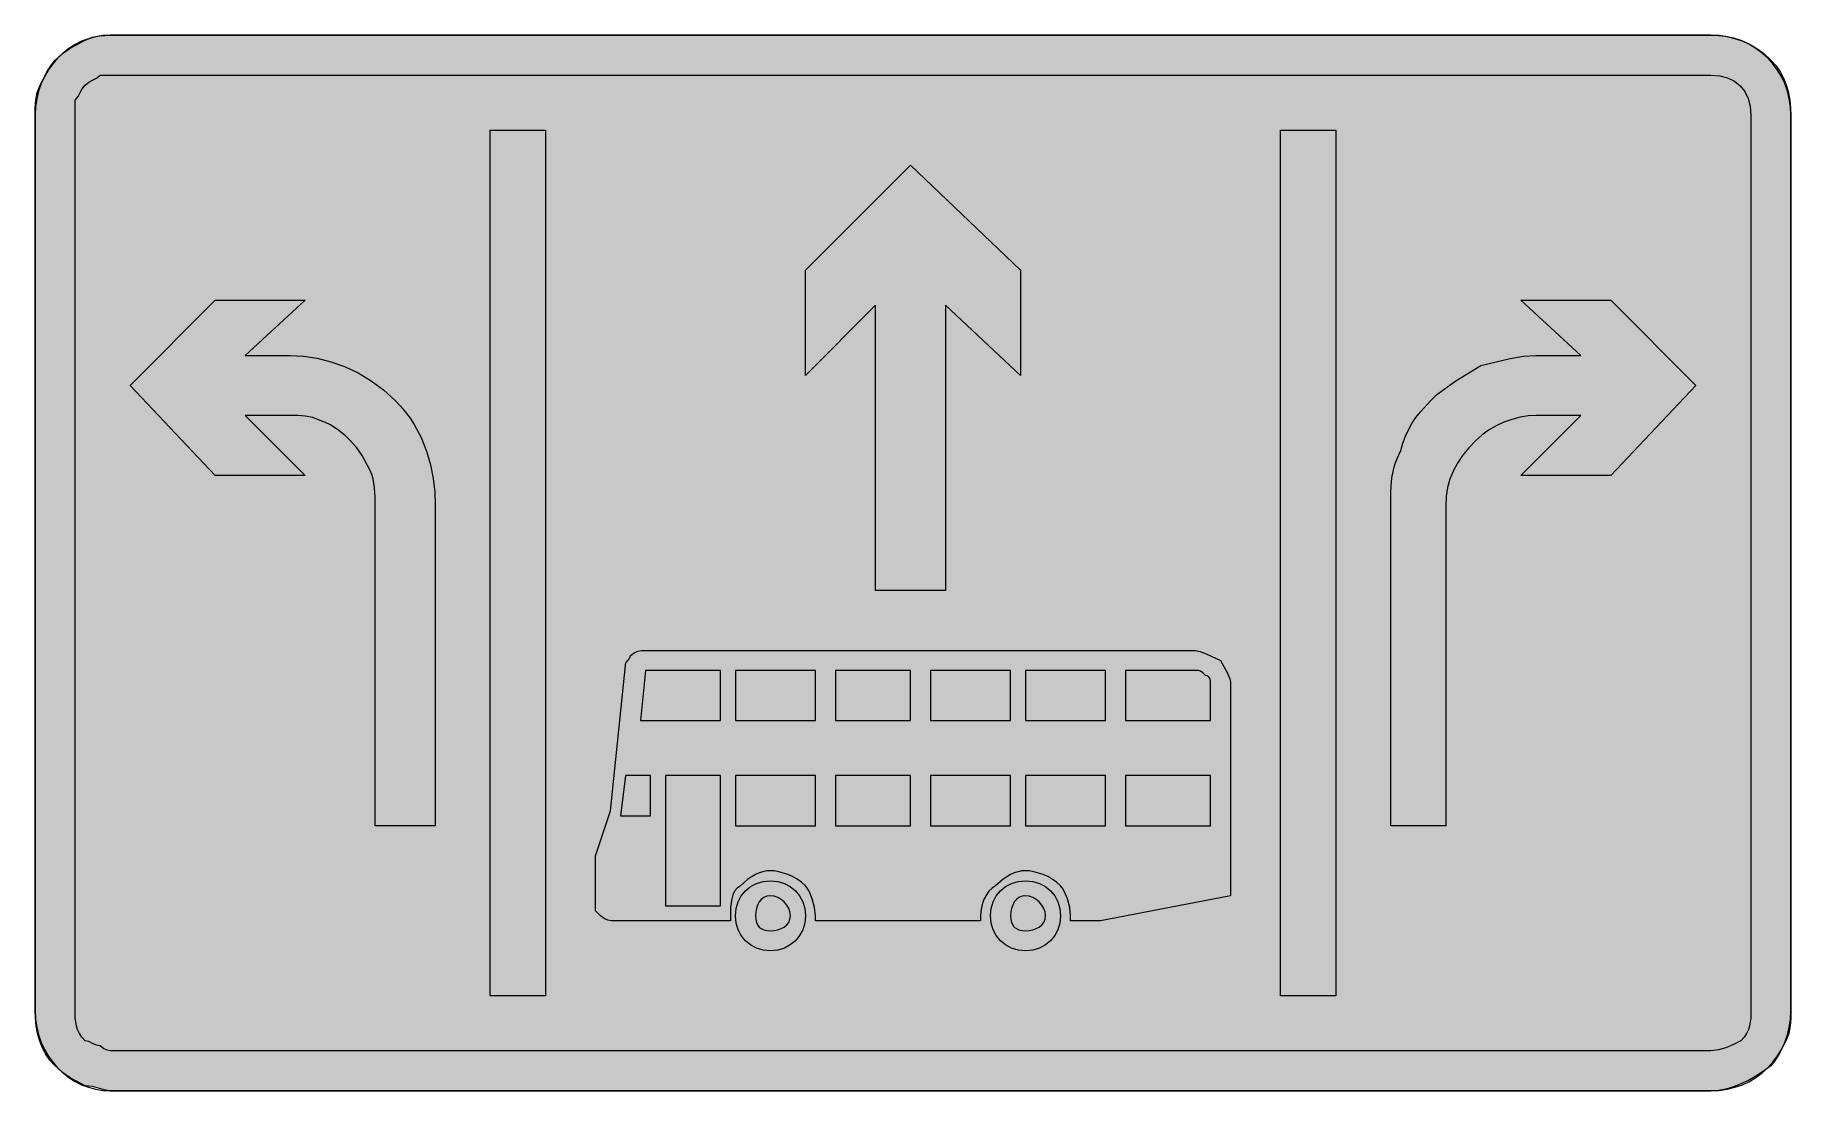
# Model space of a CAD drawing. Header units: metres. Extents: x 73 to 495, y 9 to 263.
import ezdxf

# ---------------------------------------------------------------- set-up
doc = ezdxf.new("R2010")
doc.units = ezdxf.units.M
for name, color, linetype, true_color in [('FILL_BLUE_0000FF', 7, 'Continuous', 0x0000ff), ('FILL_WHITE_FFFFFF', 7, 'Continuous', 0xffffff), ('STROKE_BLUE_0000FF', 7, 'Continuous', 0x0000ff)]:
    doc.layers.add(name, color=color, linetype=linetype, true_color=true_color)

msp = doc.modelspace()

# ---------------------------------------------------------------- hatches: boundary and pattern name
at = {"layer": 'FILL_BLUE_0000FF', "true_color": 0x0000ff}
h = msp.add_hatch(color=7, dxfattribs=at)
h.dxf.hatch_style = 1
h.paths.add_polyline_path([(477.49, 252.79), (479.38, 252.3), (481.02, 251.5), (482.4, 250.41), (483.49, 249.03), (484.29, 247.39), (484.78, 245.5), (484.95, 243.36), (484.95, 28.56), (484.91, 26.76), (484.65, 24.96), (484.36, 24.06), (483.94, 23.16), (483.34, 22.26), (482.55, 21.36), (480.75, 20.48), (478.95, 19.71), (477.15, 19.17), (475.35, 18.96), (91.35, 18.96), (90.6, 19.11), (89.83, 19.47), (88.95, 20.16), (88.05, 20.35), (87.15, 20.76), (86.25, 21.17), (85.35, 21.36), (84.56, 22.26), (83.96, 23.16), (83.54, 24.06), (83.25, 24.96), (82.99, 26.76), (82.95, 28.56), (82.95, 243.36), (82.95, 246.96), (83.66, 247.86), (84.15, 248.76), (84.64, 249.66), (85.35, 250.56), (86.25, 251.27), (87.15, 251.76), (88.05, 252.25), (88.95, 252.96), (91.35, 252.96), (475.35, 252.96), (477.49, 252.79)])
at = {"layer": 'FILL_WHITE_FFFFFF', "true_color": 0xffffff}
h = msp.add_hatch(color=7, dxfattribs=at)
h.dxf.hatch_style = 1
h.paths.add_polyline_path([(477.15, 262.5), (478.95, 262.3), (480.75, 261.93), (482.55, 261.36), (484.35, 260.57), (486.15, 259.52), (487.95, 258.2), (489.75, 256.56), (490.99, 255.16), (492.02, 253.65), (492.85, 252.07), (493.5, 250.41), (493.98, 248.7), (494.31, 246.94), (494.49, 245.16), (494.55, 243.36), (494.55, 28.56), (494.53, 26.76), (494.4, 24.96), (494.04, 23.16), (493.35, 21.36), (491.55, 17.91), (490.65, 16.47), (489.75, 15.36), (487.95, 14.07), (486.15, 12.9), (484.35, 11.88), (482.55, 11.01), (480.75, 10.31), (478.95, 9.79), (477.15, 9.47), (475.35, 9.36), (91.35, 9.36), (90.24, 9.55), (88.8, 9.96), (87.13, 10.37), (85.35, 10.56), (81.75, 12.51), (79.95, 13.77), (78.15, 15.36), (76.91, 16.76), (75.88, 18.27), (75.05, 19.85), (74.4, 21.51), (73.92, 23.22), (73.59, 24.98), (73.41, 26.76), (73.35, 28.56), (73.35, 243.36), (73.37, 245.16), (73.5, 246.96), (73.86, 248.76), (74.55, 250.56), (76.35, 254.01), (77.25, 255.45), (78.15, 256.56), (79.95, 258.15), (81.75, 259.41), (85.35, 261.36), (87.13, 262.05), (88.8, 262.41), (91.35, 262.56), (475.35, 262.56), (477.15, 262.5)])
h = msp.add_hatch(color=7, dxfattribs=at)
h.dxf.hatch_style = 1
h.paths.add_polyline_path([(195.75, 32.16), (182.55, 32.16), (182.55, 239.76), (195.75, 239.76), (195.75, 32.16)])
h = msp.add_hatch(color=7, dxfattribs=at)
h.dxf.hatch_style = 1
h.paths.add_polyline_path([(385.35, 239.76), (385.35, 32.16), (372.15, 32.16), (372.15, 239.76), (385.35, 239.76)])
h = msp.add_hatch(color=7, dxfattribs=at)
h.dxf.hatch_style = 1
h.paths.add_polyline_path([(283.35, 231.36), (309.75, 206.16), (309.75, 180.96), (291.75, 197.76), (291.75, 129.36), (274.95, 129.36), (274.95, 197.76), (258.15, 180.96), (258.15, 206.16), (283.35, 231.36)])
h = msp.add_hatch(color=7, dxfattribs=at)
h.dxf.hatch_style = 1
h.paths.add_polyline_path([(138.15, 198.96), (123.75, 185.76), (134.55, 185.76), (137.75, 185.59), (141.02, 185.08), (144.32, 184.24), (147.6, 183.06), (150.83, 181.54), (153.96, 179.68), (156.94, 177.49), (159.75, 174.96), (161.04, 173.58), (162.23, 172.15), (163.31, 170.68), (164.29, 169.17), (165.95, 166.04), (167.25, 162.81), (168.21, 159.53), (168.86, 156.23), (169.23, 152.96), (169.35, 149.76), (169.35, 72.96), (154.95, 72.96), (154.95, 149.76), (154.93, 151.75), (154.8, 153.96), (154.44, 156.17), (154.15, 157.21), (153.75, 158.16), (151.8, 161.76), (150.54, 163.56), (148.95, 165.36), (147.82, 166.45), (146.25, 167.76), (144.22, 169.07), (143.04, 169.66), (141.75, 170.16), (139.95, 170.85), (138.15, 171.21), (136.35, 171.34), (134.55, 171.36), (123.75, 171.36), (138.15, 156.96), (116.55, 156.96), (96.15, 178.56), (116.55, 198.96), (138.15, 198.96)])
h = msp.add_hatch(color=7, dxfattribs=at)
h.dxf.hatch_style = 1
h.paths.add_polyline_path([(471.75, 178.56), (451.35, 156.96), (429.75, 156.96), (444.15, 171.36), (433.35, 171.36), (431.5, 171.25), (429.58, 170.93), (427.63, 170.41), (425.7, 169.71), (423.82, 168.84), (422.04, 167.82), (420.41, 166.65), (418.95, 165.36), (417.26, 163.56), (415.8, 161.74), (414.56, 159.9), (413.55, 158.01), (412.76, 156.07), (412.2, 154.05), (411.86, 151.96), (411.75, 149.76), (411.75, 72.96), (398.55, 72.96), (398.55, 149.76), (398.59, 153.17), (398.85, 156.36), (399.14, 157.94), (399.56, 159.55), (400.16, 161.21), (400.95, 162.96), (401.46, 164.71), (402.07, 166.35), (402.81, 167.92), (403.65, 169.41), (404.61, 170.85), (405.67, 172.24), (408.15, 174.96), (409.55, 176.26), (411.04, 177.45), (414.15, 179.61), (420.15, 183.36), (427.2, 185.01), (430.44, 185.55), (433.35, 185.76), (444.15, 185.76), (429.75, 198.96), (451.35, 198.96), (471.75, 178.56)])
h = msp.add_hatch(color=7, dxfattribs=at)
h.dxf.hatch_style = 1
h.paths.add_polyline_path([(354.3, 114.21), (357.75, 112.56), (359.4, 109.56), (359.94, 108.17), (360.1, 107.41), (360.15, 106.56), (360.15, 56.16), (328.95, 50.16), (321.75, 50.16), (321.75, 51.36), (321.54, 53.33), (321, 55.41), (320.23, 57.27), (319.8, 58), (319.35, 58.56), (318.4, 59.4), (317.36, 60.13), (316.27, 60.75), (315.15, 61.26), (312.94, 61.93), (311.9, 62.1), (310.95, 62.16), (310.05, 62.1), (309.15, 61.93), (308.25, 61.65), (307.35, 61.26), (305.55, 60.13), (303.75, 58.56), (302.91, 58), (302.17, 57.27), (301.56, 56.39), (301.05, 55.41), (300.66, 54.38), (300.37, 53.33), (300.21, 52.31), (300.15, 51.36), (300.15, 50.16), (260.55, 50.16), (260.55, 51.36), (260.34, 53.33), (259.8, 55.41), (259.03, 57.27), (258.6, 58), (258.15, 58.56), (257.2, 59.4), (256.16, 60.13), (255.07, 60.75), (253.95, 61.26), (251.74, 61.93), (250.7, 62.1), (249.75, 62.16), (248.85, 62.1), (247.95, 61.93), (247.05, 61.65), (246.15, 61.26), (244.35, 60.13), (242.55, 58.56), (241.76, 58), (241.16, 57.27), (240.74, 56.39), (240.45, 55.41), (240.19, 53.33), (240.15, 51.36), (240.15, 50.16), (212.55, 50.16), (211.65, 50.18), (210.75, 50.31), (209.85, 50.67), (208.95, 51.36), (207.75, 52.56), (207.75, 53.76), (207.75, 63.36), (207.75, 64.56), (207.75, 65.76), (211.35, 76.56), (214.95, 111.36), (215, 111.76), (215.14, 112.07), (215.55, 112.56), (215.96, 113.05), (216.1, 113.36), (216.15, 113.76), (217.05, 114.45), (217.95, 114.81), (218.85, 114.94), (219.75, 114.96), (351.75, 114.96), (352.86, 114.75), (354.3, 114.21)])
h.paths.add_polyline_path([(355.35, 98.16), (355.35, 106.56), (355.33, 107.44), (355.2, 108.21), (354.84, 108.75), (354.55, 108.91), (354.15, 108.96), (353.44, 109.65), (352.95, 110.01), (352.46, 110.14), (351.75, 110.16), (334.95, 110.16), (334.95, 98.16), (355.35, 98.16)], flags=16)
h.paths.add_polyline_path([(330.15, 110.16), (310.95, 110.16), (310.95, 98.16), (330.15, 98.16), (330.15, 110.16)], flags=16)
h.paths.add_polyline_path([(288.15, 98.16), (307.35, 98.16), (307.35, 110.16), (288.15, 110.16), (288.15, 98.16)], flags=16)
h.paths.add_polyline_path([(265.35, 110.16), (265.35, 98.16), (283.35, 98.16), (283.35, 110.16), (265.35, 110.16)], flags=16)
h.paths.add_polyline_path([(260.55, 110.16), (241.35, 110.16), (241.35, 98.16), (260.55, 98.16), (260.55, 110.16)], flags=16)
h.paths.add_polyline_path([(237.75, 98.16), (237.75, 110.16), (219.75, 110.16), (218.55, 98.16), (237.75, 98.16)], flags=16)
h.paths.add_polyline_path([(213.75, 75.36), (220.95, 75.36), (220.95, 84.96), (214.95, 84.96), (213.75, 75.36)], flags=16)
h.paths.add_polyline_path([(224.55, 84.96), (224.55, 53.76), (237.75, 53.76), (237.75, 84.96), (224.55, 84.96)], flags=16)
h.paths.add_polyline_path([(260.55, 84.96), (241.35, 84.96), (241.35, 72.96), (260.55, 72.96), (260.55, 84.96)], flags=16)
h.paths.add_polyline_path([(265.35, 72.96), (283.35, 72.96), (283.35, 84.96), (265.35, 84.96), (265.35, 72.96)], flags=16)
h.paths.add_polyline_path([(288.15, 84.96), (288.15, 72.96), (307.35, 72.96), (307.35, 84.96), (288.15, 84.96)], flags=16)
h.paths.add_polyline_path([(330.15, 84.96), (310.95, 84.96), (310.95, 72.96), (330.15, 72.96), (330.15, 84.96)], flags=16)
h.paths.add_polyline_path([(355.35, 72.96), (355.35, 84.96), (334.95, 84.96), (334.95, 72.96), (355.35, 72.96)], flags=16)
h = msp.add_hatch(color=7, dxfattribs=at)
h.dxf.hatch_style = 1
h.paths.add_polyline_path([(257.51, 48.02), (256.76, 46.59), (255.75, 45.36), (254.52, 44.35), (253.09, 43.6), (251.49, 43.12), (249.75, 42.96), (248.01, 43.12), (246.41, 43.6), (244.98, 44.35), (243.75, 45.36), (242.74, 46.59), (241.99, 48.02), (241.51, 49.62), (241.35, 51.36), (241.51, 53.1), (241.99, 54.7), (242.74, 56.13), (243.75, 57.36), (244.98, 58.37), (246.41, 59.12), (248.01, 59.6), (249.75, 59.76), (251.49, 59.6), (253.09, 59.12), (254.52, 58.37), (255.75, 57.36), (256.76, 56.13), (257.51, 54.7), (257.99, 53.1), (258.15, 51.36), (257.99, 49.62), (257.51, 48.02)])
h.paths.add_polyline_path([(254.14, 53.12), (253.66, 53.93), (253.05, 54.66), (252.32, 55.27), (251.51, 55.75), (250.65, 56.05), (249.75, 56.16), (248.91, 56.05), (248.17, 55.75), (247.56, 55.27), (247.05, 54.66), (246.66, 53.93), (246.37, 53.12), (246.21, 52.26), (246.15, 51.36), (246.21, 50.52), (246.37, 49.78), (246.66, 49.17), (247.05, 48.66), (247.56, 48.27), (248.17, 47.98), (248.91, 47.82), (249.75, 47.76), (250.65, 47.82), (251.51, 47.98), (252.32, 48.27), (253.05, 48.66), (253.66, 49.17), (254.14, 49.78), (254.44, 50.52), (254.55, 51.36), (254.44, 52.26), (254.14, 53.12)], flags=16)
h = msp.add_hatch(color=7, dxfattribs=at)
h.dxf.hatch_style = 1
h.paths.add_polyline_path([(318.71, 48.02), (317.96, 46.59), (316.95, 45.36), (315.72, 44.35), (314.29, 43.6), (312.69, 43.12), (310.95, 42.96), (309.21, 43.12), (307.61, 43.6), (306.18, 44.35), (304.95, 45.36), (303.94, 46.59), (303.19, 48.02), (302.71, 49.62), (302.55, 51.36), (302.71, 53.1), (303.19, 54.7), (303.94, 56.13), (304.95, 57.36), (306.18, 58.37), (307.61, 59.12), (309.21, 59.6), (310.95, 59.76), (312.69, 59.6), (314.29, 59.12), (315.72, 58.37), (316.95, 57.36), (317.96, 56.13), (318.71, 54.7), (319.19, 53.1), (319.35, 51.36), (319.19, 49.62), (318.71, 48.02)])
h.paths.add_polyline_path([(315.34, 53.12), (314.86, 53.93), (314.25, 54.66), (313.52, 55.27), (312.71, 55.75), (311.85, 56.05), (310.95, 56.16), (310.11, 56.05), (309.37, 55.75), (308.76, 55.27), (308.25, 54.66), (307.86, 53.93), (307.57, 53.12), (307.41, 52.26), (307.35, 51.36), (307.41, 50.52), (307.57, 49.78), (307.86, 49.17), (308.25, 48.66), (308.76, 48.27), (309.37, 47.98), (310.11, 47.82), (310.95, 47.76), (311.85, 47.82), (312.71, 47.98), (313.52, 48.27), (314.25, 48.66), (314.86, 49.17), (315.34, 49.78), (315.64, 50.52), (315.75, 51.36), (315.64, 52.26), (315.34, 53.12)], flags=16)

# ---------------------------------------------------------------- linework, layer by layer
at = {"layer": 'FILL_BLUE_0000FF', "lineweight": 0, "true_color": 0x0000ff}
msp.add_lwpolyline([(477.49, 252.79), (479.38, 252.3), (481.02, 251.5), (482.4, 250.41), (483.49, 249.03), (484.29, 247.39), (484.78, 245.5), (484.95, 243.36), (484.95, 28.56), (484.91, 26.76), (484.65, 24.96), (484.36, 24.06), (483.94, 23.16), (483.34, 22.26), (482.55, 21.36), (480.75, 20.48), (478.95, 19.71), (477.15, 19.17), (475.35, 18.96), (91.35, 18.96), (90.6, 19.11), (89.83, 19.47), (88.95, 20.16), (88.05, 20.35), (87.15, 20.76), (86.25, 21.17), (85.35, 21.36), (84.56, 22.26), (83.96, 23.16), (83.54, 24.06), (83.25, 24.96), (82.99, 26.76), (82.95, 28.56), (82.95, 243.36), (82.95, 246.96), (83.66, 247.86), (84.15, 248.76), (84.64, 249.66), (85.35, 250.56), (86.25, 251.27), (87.15, 251.76), (88.05, 252.25), (88.95, 252.96), (91.35, 252.96), (475.35, 252.96)], close=True, dxfattribs=at)
at = {"layer": 'FILL_WHITE_FFFFFF', "lineweight": 0, "true_color": 0xffffff}
for points in [[(477.15, 262.5), (478.95, 262.3), (480.75, 261.93), (482.55, 261.36), (484.35, 260.57), (486.15, 259.52), (487.95, 258.2), (489.75, 256.56), (490.99, 255.16), (492.02, 253.65), (492.85, 252.07), (493.5, 250.41), (493.98, 248.7), (494.31, 246.94), (494.49, 245.16), (494.55, 243.36), (494.55, 28.56), (494.53, 26.76), (494.4, 24.96), (494.04, 23.16), (493.35, 21.36), (491.55, 17.91), (490.65, 16.47), (489.75, 15.36), (487.95, 14.07), (486.15, 12.9), (484.35, 11.88), (482.55, 11.01), (480.75, 10.31), (478.95, 9.79), (477.15, 9.47), (475.35, 9.36), (91.35, 9.36), (90.24, 9.55), (88.8, 9.96), (87.13, 10.37), (85.35, 10.56), (81.75, 12.51), (79.95, 13.77), (78.15, 15.36), (76.91, 16.76), (75.88, 18.27), (75.05, 19.85), (74.4, 21.51), (73.92, 23.22), (73.59, 24.98), (73.41, 26.76), (73.35, 28.56), (73.35, 243.36), (73.37, 245.16), (73.5, 246.96), (73.86, 248.76), (74.55, 250.56), (76.35, 254.01), (77.25, 255.45), (78.15, 256.56), (79.95, 258.15), (81.75, 259.41), (85.35, 261.36), (87.13, 262.05), (88.8, 262.41), (91.35, 262.56), (475.35, 262.56)], [(195.75, 32.16), (182.55, 32.16), (182.55, 239.76), (195.75, 239.76)], [(385.35, 239.76), (385.35, 32.16), (372.15, 32.16), (372.15, 239.76)], [(283.35, 231.36), (309.75, 206.16), (309.75, 180.96), (291.75, 197.76), (291.75, 129.36), (274.95, 129.36), (274.95, 197.76), (258.15, 180.96), (258.15, 206.16)], [(138.15, 198.96), (123.75, 185.76), (134.55, 185.76), (137.75, 185.59), (141.02, 185.08), (144.32, 184.24), (147.6, 183.06), (150.83, 181.54), (153.96, 179.68), (156.94, 177.49), (159.75, 174.96), (161.04, 173.58), (162.23, 172.15), (163.31, 170.68), (164.29, 169.17), (165.95, 166.04), (167.25, 162.81), (168.21, 159.53), (168.86, 156.23), (169.23, 152.96), (169.35, 149.76), (169.35, 72.96), (154.95, 72.96), (154.95, 149.76), (154.93, 151.75), (154.8, 153.96), (154.44, 156.17), (154.15, 157.21), (153.75, 158.16), (151.8, 161.76), (150.54, 163.56), (148.95, 165.36), (147.82, 166.45), (146.25, 167.76), (144.22, 169.07), (143.04, 169.66), (141.75, 170.16), (139.95, 170.85), (138.15, 171.21), (136.35, 171.34), (134.55, 171.36), (123.75, 171.36), (138.15, 156.96), (116.55, 156.96), (96.15, 178.56), (116.55, 198.96)], [(471.75, 178.56), (451.35, 156.96), (429.75, 156.96), (444.15, 171.36), (433.35, 171.36), (431.5, 171.25), (429.58, 170.93), (427.63, 170.41), (425.7, 169.71), (423.82, 168.84), (422.04, 167.82), (420.41, 166.65), (418.95, 165.36), (417.26, 163.56), (415.8, 161.74), (414.56, 159.9), (413.55, 158.01), (412.76, 156.07), (412.2, 154.05), (411.86, 151.96), (411.75, 149.76), (411.75, 72.96), (398.55, 72.96), (398.55, 149.76), (398.59, 153.17), (398.85, 156.36), (399.14, 157.94), (399.56, 159.55), (400.16, 161.21), (400.95, 162.96), (401.46, 164.71), (402.07, 166.35), (402.81, 167.92), (403.65, 169.41), (404.61, 170.85), (405.67, 172.24), (408.15, 174.96), (409.55, 176.26), (411.04, 177.45), (414.15, 179.61), (420.15, 183.36), (427.2, 185.01), (430.44, 185.55), (433.35, 185.76), (444.15, 185.76), (429.75, 198.96), (451.35, 198.96)], [(257.51, 48.02), (256.76, 46.59), (255.75, 45.36), (254.52, 44.35), (253.09, 43.6), (251.49, 43.12), (249.75, 42.96), (248.01, 43.12), (246.41, 43.6), (244.98, 44.35), (243.75, 45.36), (242.74, 46.59), (241.99, 48.02), (241.51, 49.62), (241.35, 51.36), (241.51, 53.1), (241.99, 54.7), (242.74, 56.13), (243.75, 57.36), (244.98, 58.37), (246.41, 59.12), (248.01, 59.6), (249.75, 59.76), (251.49, 59.6), (253.09, 59.12), (254.52, 58.37), (255.75, 57.36), (256.76, 56.13), (257.51, 54.7), (257.99, 53.1), (258.15, 51.36), (257.99, 49.62)], [(318.71, 48.02), (317.96, 46.59), (316.95, 45.36), (315.72, 44.35), (314.29, 43.6), (312.69, 43.12), (310.95, 42.96), (309.21, 43.12), (307.61, 43.6), (306.18, 44.35), (304.95, 45.36), (303.94, 46.59), (303.19, 48.02), (302.71, 49.62), (302.55, 51.36), (302.71, 53.1), (303.19, 54.7), (303.94, 56.13), (304.95, 57.36), (306.18, 58.37), (307.61, 59.12), (309.21, 59.6), (310.95, 59.76), (312.69, 59.6), (314.29, 59.12), (315.72, 58.37), (316.95, 57.36), (317.96, 56.13), (318.71, 54.7), (319.19, 53.1), (319.35, 51.36), (319.19, 49.62)], [(254.14, 53.12), (253.66, 53.93), (253.05, 54.66), (252.32, 55.27), (251.51, 55.75), (250.65, 56.05), (249.75, 56.16), (248.91, 56.05), (248.17, 55.75), (247.56, 55.27), (247.05, 54.66), (246.66, 53.93), (246.37, 53.12), (246.21, 52.26), (246.15, 51.36), (246.21, 50.52), (246.37, 49.78), (246.66, 49.17), (247.05, 48.66), (247.56, 48.27), (248.17, 47.98), (248.91, 47.82), (249.75, 47.76), (250.65, 47.82), (251.51, 47.98), (252.32, 48.27), (253.05, 48.66), (253.66, 49.17), (254.14, 49.78), (254.44, 50.52), (254.55, 51.36), (254.44, 52.26)], [(315.34, 53.12), (314.86, 53.93), (314.25, 54.66), (313.52, 55.27), (312.71, 55.75), (311.85, 56.05), (310.95, 56.16), (310.11, 56.05), (309.37, 55.75), (308.76, 55.27), (308.25, 54.66), (307.86, 53.93), (307.57, 53.12), (307.41, 52.26), (307.35, 51.36), (307.41, 50.52), (307.57, 49.78), (307.86, 49.17), (308.25, 48.66), (308.76, 48.27), (309.37, 47.98), (310.11, 47.82), (310.95, 47.76), (311.85, 47.82), (312.71, 47.98), (313.52, 48.27), (314.25, 48.66), (314.86, 49.17), (315.34, 49.78), (315.64, 50.52), (315.75, 51.36), (315.64, 52.26)]]:
    msp.add_lwpolyline(points, close=True, dxfattribs=at)
at = {"layer": 'FILL_WHITE_FFFFFF', "lineweight": 0, "true_color": 0x0000ff}
for points in [[(354.3, 114.21), (357.75, 112.56), (359.4, 109.56), (359.94, 108.17), (360.1, 107.41), (360.15, 106.56), (360.15, 56.16), (328.95, 50.16), (321.75, 50.16), (321.75, 51.36), (321.54, 53.33), (321, 55.41), (320.23, 57.27), (319.8, 58), (319.35, 58.56), (318.4, 59.4), (317.36, 60.13), (316.27, 60.75), (315.15, 61.26), (312.94, 61.93), (311.9, 62.1), (310.95, 62.16), (310.05, 62.1), (309.15, 61.93), (308.25, 61.65), (307.35, 61.26), (305.55, 60.13), (303.75, 58.56), (302.91, 58), (302.17, 57.27), (301.56, 56.39), (301.05, 55.41), (300.66, 54.38), (300.37, 53.33), (300.21, 52.31), (300.15, 51.36), (300.15, 50.16), (260.55, 50.16), (260.55, 51.36), (260.34, 53.33), (259.8, 55.41), (259.03, 57.27), (258.6, 58), (258.15, 58.56), (257.2, 59.4), (256.16, 60.13), (255.07, 60.75), (253.95, 61.26), (251.74, 61.93), (250.7, 62.1), (249.75, 62.16), (248.85, 62.1), (247.95, 61.93), (247.05, 61.65), (246.15, 61.26), (244.35, 60.13), (242.55, 58.56), (241.76, 58), (241.16, 57.27), (240.74, 56.39), (240.45, 55.41), (240.19, 53.33), (240.15, 51.36), (240.15, 50.16), (212.55, 50.16), (211.65, 50.18), (210.75, 50.31), (209.85, 50.67), (208.95, 51.36), (207.75, 52.56), (207.75, 53.76), (207.75, 63.36), (207.75, 64.56), (207.75, 65.76), (211.35, 76.56), (214.95, 111.36), (215, 111.76), (215.14, 112.07), (215.55, 112.56), (215.96, 113.05), (216.1, 113.36), (216.15, 113.76), (217.05, 114.45), (217.95, 114.81), (218.85, 114.94), (219.75, 114.96), (351.75, 114.96), (352.86, 114.75)], [(237.75, 98.16), (237.75, 110.16), (219.75, 110.16), (218.55, 98.16)], [(260.55, 110.16), (241.35, 110.16), (241.35, 98.16), (260.55, 98.16)], [(265.35, 110.16), (265.35, 98.16), (283.35, 98.16), (283.35, 110.16)], [(288.15, 98.16), (307.35, 98.16), (307.35, 110.16), (288.15, 110.16)], [(330.15, 110.16), (310.95, 110.16), (310.95, 98.16), (330.15, 98.16)], [(355.35, 98.16), (355.35, 106.56), (355.33, 107.44), (355.2, 108.21), (354.84, 108.75), (354.55, 108.91), (354.15, 108.96), (353.44, 109.65), (352.95, 110.01), (352.46, 110.14), (351.75, 110.16), (334.95, 110.16), (334.95, 98.16)], [(213.75, 75.36), (220.95, 75.36), (220.95, 84.96), (214.95, 84.96)], [(224.55, 84.96), (224.55, 53.76), (237.75, 53.76), (237.75, 84.96)], [(260.55, 84.96), (241.35, 84.96), (241.35, 72.96), (260.55, 72.96)], [(265.35, 72.96), (283.35, 72.96), (283.35, 84.96), (265.35, 84.96)], [(288.15, 84.96), (288.15, 72.96), (307.35, 72.96), (307.35, 84.96)], [(330.15, 84.96), (310.95, 84.96), (310.95, 72.96), (330.15, 72.96)], [(355.35, 72.96), (355.35, 84.96), (334.95, 84.96), (334.95, 72.96)]]:
    msp.add_lwpolyline(points, close=True, dxfattribs=at)
at = {"layer": 'STROKE_BLUE_0000FF', "lineweight": 0, "true_color": 0x0000ff}
msp.add_lwpolyline([(494.55, 28.56), (494.55, 243.36), (494.45, 245.36), (494.17, 247.29), (493.7, 249.14), (493.07, 250.92), (492.27, 252.6), (491.32, 254.18), (490.23, 255.65), (489, 257.01), (487.64, 258.24), (486.17, 259.33), (484.59, 260.28), (482.91, 261.08), (481.13, 261.71), (479.28, 262.18), (477.35, 262.46), (475.35, 262.56), (91.35, 262.56), (89.57, 262.46), (87.82, 262.18), (86.12, 261.71), (84.49, 261.08), (82.92, 260.28), (81.44, 259.33), (80.04, 258.24), (78.75, 257.01), (77.57, 255.65), (76.51, 254.18), (75.59, 252.6), (74.81, 250.92), (74.19, 249.14), (73.73, 247.29), (73.45, 245.36), (73.35, 243.36), (73.35, 28.56), (73.45, 26.56), (73.73, 24.63), (74.19, 22.78), (74.81, 21), (75.59, 19.32), (76.51, 17.74), (77.57, 16.27), (78.75, 14.91), (80.04, 13.68), (81.44, 12.59), (82.92, 11.64), (84.49, 10.84), (86.12, 10.21), (87.82, 9.74), (89.57, 9.46), (91.35, 9.36), (475.35, 9.36), (477.35, 9.46), (479.28, 9.74), (481.13, 10.21), (482.91, 10.84), (484.59, 11.64), (486.17, 12.59), (487.64, 13.68), (489, 14.91), (490.23, 16.27), (491.32, 17.74), (492.27, 19.32), (493.07, 21), (493.7, 22.78), (494.17, 24.63), (494.45, 26.56), (494.55, 28.56)], dxfattribs=at)

doc.saveas('drawing.dxf')
